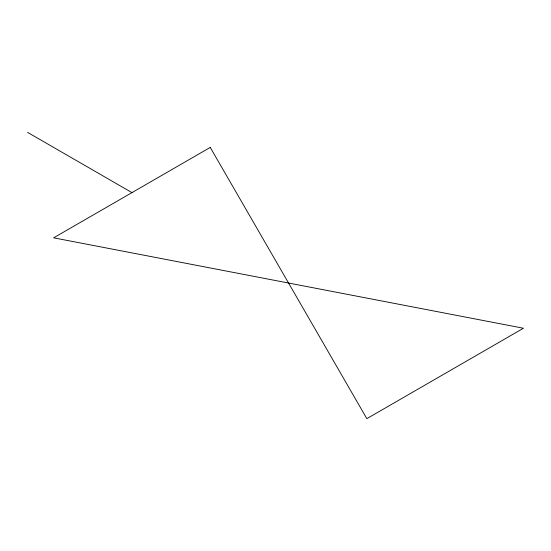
<?xml version="1.0" encoding="UTF-8"?>
<svg xmlns="http://www.w3.org/2000/svg" width="551" height="551" viewBox="0 0 551 551"><rect width="100%" height="100%" fill="white"/><g stroke="black" fill="none" stroke-linecap="round" stroke-linejoin="round"><path stroke-width="0.83" d="M27.55 132.35L131.951 192.623M210.248 147.413L53.647 237.825L523.45 328.238L366.849 418.65L210.248 147.413"/></g></svg>
